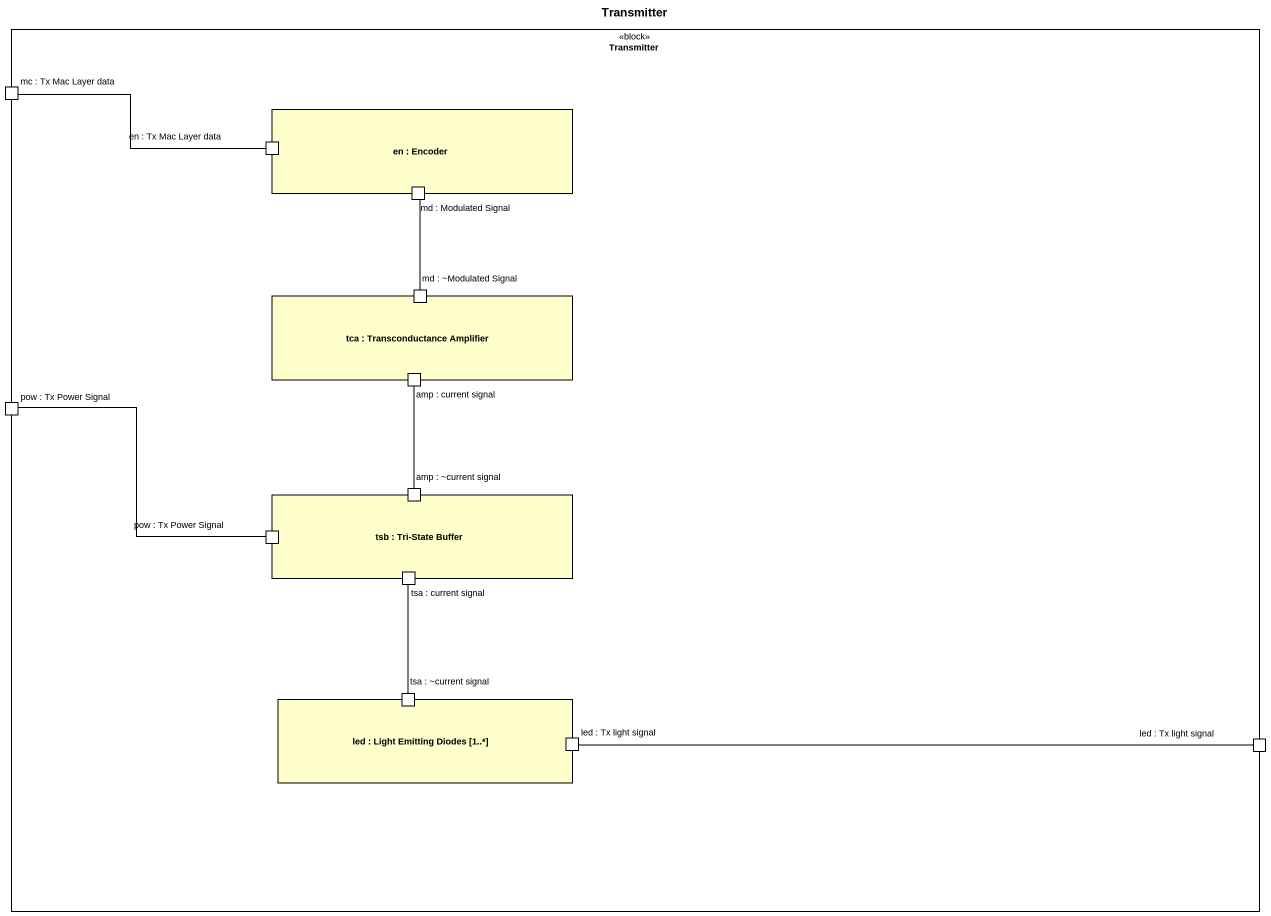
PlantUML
@startuml
title Transmitter
rectangle Transmitter <<block>> {
  port "mc : Tx Mac Layer data" as mc_Tx_Mac_Layer_data
  rectangle "en : Encoder" as en #FFFFCC {
    port "en : Tx Mac Layer data" as en_Tx_Mac_Layer_data
    port "md : Modulated Signal" as md_Modulated_Signal
  }
  rectangle "tca : Transconductance Amplifier" as tca #FFFFCC {
    port "md : ~Modulated Signal" as md_Modulated_Signal_2
    port "amp : current signal" as amp_current_signal
  }
  port "pow : Tx Power Signal" as pow_Tx_Power_Signal
  rectangle "tsb : Tri-State Buffer" as tsb #FFFFCC {
    port "amp : ~current signal" as amp_current_signal_2
    port "pow : Tx Power Signal" as pow_Tx_Power_Signal_2
    port "tsa : current signal" as tsa_current_signal
  }
  rectangle "led : Light Emitting Diodes [1..*]" as led #FFFFCC {
    port "tsa : ~current signal" as tsa_current_signal_2
    port "led : Tx light signal" as led_Tx_light_signal
  }
  port "led : Tx light signal" as led_Tx_light_signal_2
}
en_Tx_Mac_Layer_data -left- mc_Tx_Mac_Layer_data
md_Modulated_Signal -- md_Modulated_Signal_2
amp_current_signal -- amp_current_signal_2
pow_Tx_Power_Signal_2 -left- pow_Tx_Power_Signal
tsa_current_signal -- tsa_current_signal_2
led_Tx_light_signal -right- led_Tx_light_signal_2
@enduml
